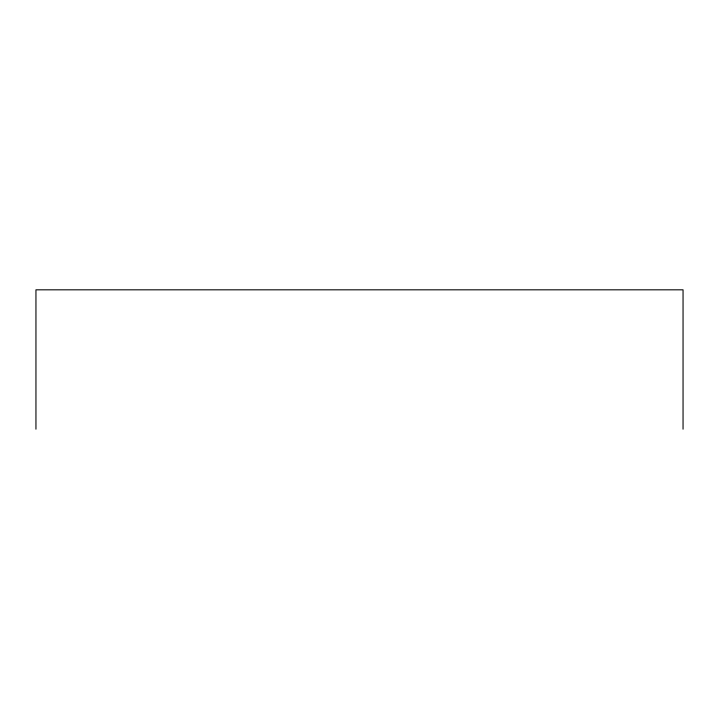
<?xml version="1.0" encoding="UTF-8"?>
<svg xmlns="http://www.w3.org/2000/svg" width="719" height="719" viewBox="0 0 719 719"><rect width="100%" height="100%" fill="white"/><g stroke="black" fill="none" stroke-linecap="round" stroke-linejoin="round"><path stroke-width="1.08" d="M683.05 429.18L683.05 289.82L35.95 289.82L35.95 429.18"/></g></svg>
